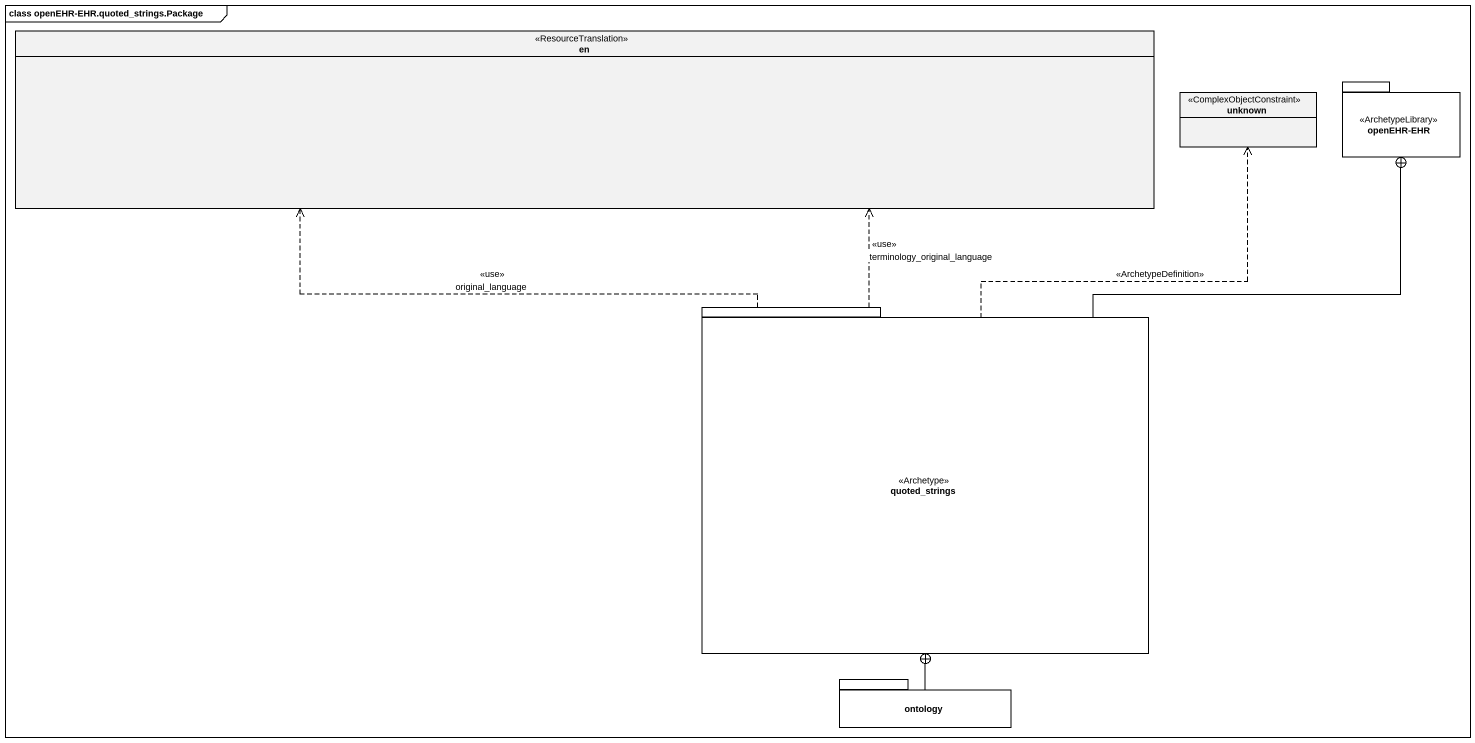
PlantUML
@startuml
mainframe class openEHR-EHR.quoted_strings.Package
hide circle
hide empty members
enum en <<ResourceTranslation>>
class unknown <<ComplexObjectConstraint>>
package "openEHR-EHR" as openEHR_EHR <<ArchetypeLibrary>> {
}
package quoted_strings <<Archetype>> {
}
package ontology {
}
quoted_strings .up.> en : <<use>>\noriginal_language
quoted_strings .up.> en : <<use>>\nterminology_original_language
quoted_strings .up.> unknown : <<ArchetypeDefinition>>
quoted_strings -up-+ openEHR_EHR
ontology -up-+ quoted_strings
@enduml
